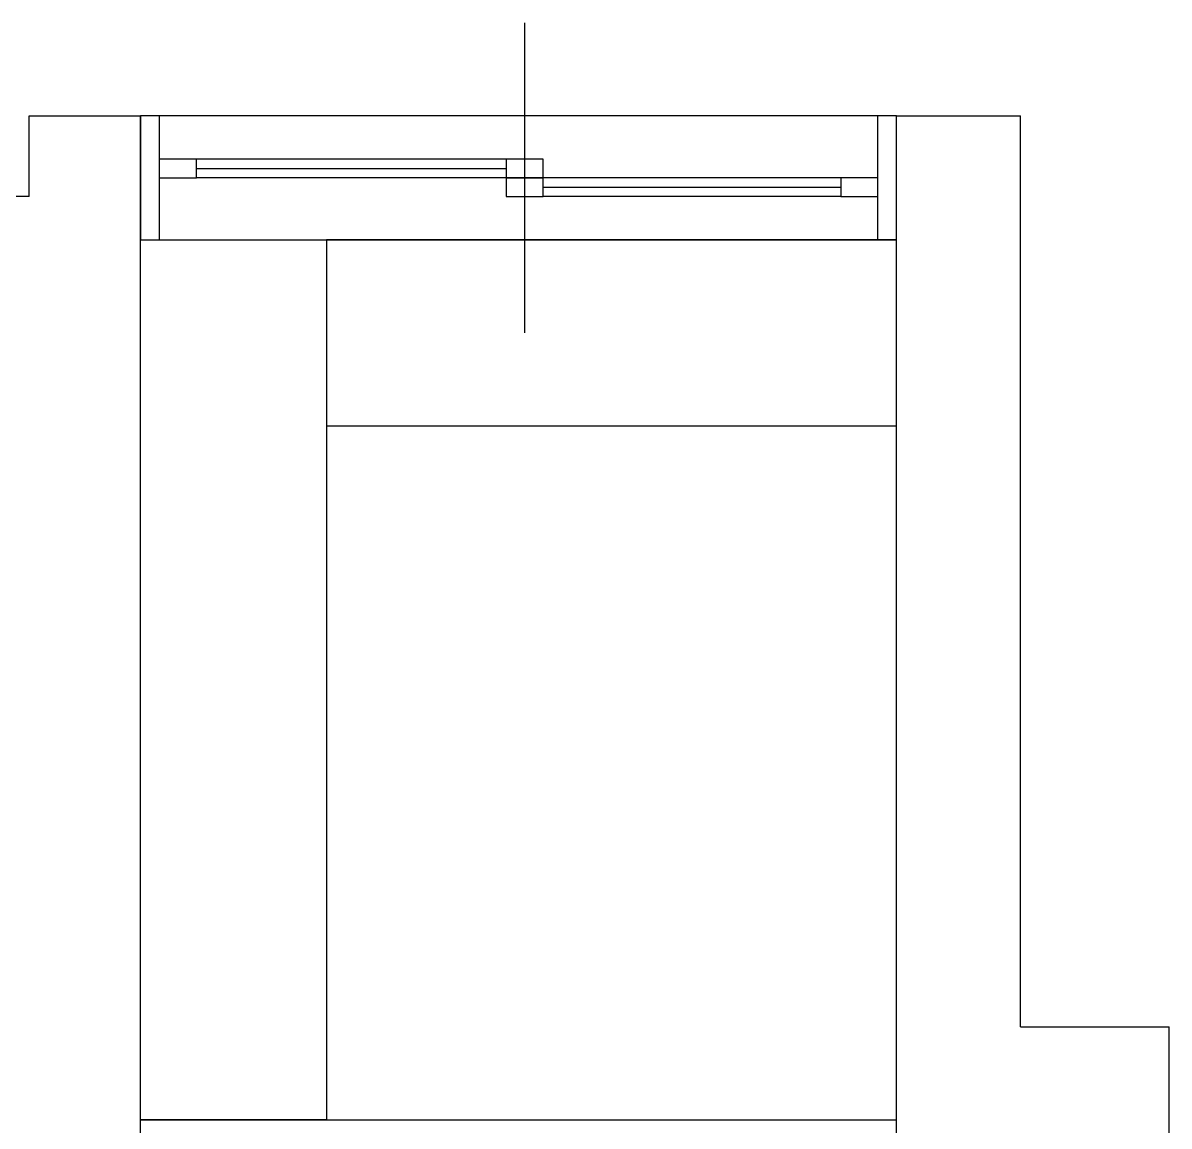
# Model space of a CAD drawing. Header units: inches. Extents: x 4374 to 164780, y 597 to 50243.
# Drawn here: x 118866 to 120716, y 29437 to 31217 of the extents above; entities that cross this region are included whole.
import ezdxf

# ---------------------------------------------------------------- set-up
doc = ezdxf.new("R2010")
doc.units = ezdxf.units.IN
doc.header["$LTSCALE"] = 50
doc.header["$MEASUREMENT"] = 0
for name, color, linetype in [('06-FUR', 6, 'Continuous'), ('도면층2', 2, 'Continuous'), ('도면층4', 4, 'Continuous'), ('도면층5', 5, 'Continuous')]:
    doc.layers.add(name, color=color, linetype=linetype)

# ---------------------------------------------------------------- blocks, each defined once
blk = doc.blocks.new('GSTERT')
at = {"layer": '06-FUR', "color": 8}
for p, q in [((-39658.5, -14633.3), (-39658.5, -13213.3)), ((-39658.5, -13213.3), (-39358.5, -13213.3)), ((-39358.5, -13213.3), (-39358.5, -14633.3)), ((-39358.5, -13213.3), (-39358.5, -13513.3)), ((-38438.5, -13213.3), (-39358.5, -13213.3)), ((-38438.5, -13513.3), (-38438.5, -13213.3)), ((-39358.5, -13513.3), (-38438.5, -13513.3)), ((-39358.5, -14633.3), (-39658.5, -14633.3)), ((-39658.5, -14633.3), (-38438.5, -14633.3))]:
    blk.add_line(p, q, dxfattribs=at)
at = {"layer": '도면층2', "color": 8}
for p, q in [((-39838.5, -13013.3), (-39838.5, -13013.3)), ((-39838.5, -13013.3), (-39658.5, -13013.3)), ((-39838.5, -13143.3), (-39838.5, -13013.3)), ((-39658.5, -17603.3), (-39658.5, -13013.3)), ((-38438.5, -14683.3), (-38438.5, -13013.3)), ((-38438.5, -13013.3), (-38238.5, -13013.3)), ((-38238.5, -14483.3), (-38238.5, -13013.3)), ((-39838.5, -13143.3), (-40518.5, -13143.3)), ((-38238.5, -14483.3), (-37998.5, -14483.3)), ((-37998.5, -14683.3), (-37998.5, -14483.3))]:
    blk.add_line(p, q, dxfattribs=at)
at = {"layer": '도면층4', "color": 8}
for p, q in [((-39038.5, -13363.3), (-39038.5, -12863.3)), ((-38438.5, -13013.3), (-39658.5, -13013.3)), ((-39658.5, -13013.3), (-39658.5, -13213.3)), ((-39628.5, -13013.3), (-39628.5, -13213.3)), ((-38468.5, -13213.3), (-38468.5, -13013.3)), ((-38438.5, -13213.3), (-38438.5, -13013.3)), ((-39568.5, -13098.3), (-39068.5, -13098.3)), ((-39008.5, -13128.3), (-38528.5, -13128.3)), ((-39658.5, -13213.3), (-38438.5, -13213.3))]:
    blk.add_line(p, q, dxfattribs=at)
for points in [[(-39628.5, -13083.3), (-39628.5, -13113.3), (-39568.5, -13113.3), (-39568.5, -13083.3)], [(-39068.5, -13083.3), (-39068.5, -13113.3), (-39008.5, -13113.3), (-39008.5, -13083.3)], [(-39068.5, -13113.3), (-39068.5, -13143.3), (-39008.5, -13143.3), (-39008.5, -13113.3)], [(-38528.5, -13113.3), (-38528.5, -13143.3), (-38468.5, -13143.3), (-38468.5, -13113.3)]]:
    blk.add_lwpolyline(points, close=True, dxfattribs=at)
at = {"layer": '도면층5', "color": 8}
for p, q in [((-39068.5, -13083.3), (-39568.5, -13083.3)), ((-39068.5, -13113.3), (-39568.5, -13113.3)), ((-38528.5, -13113.3), (-39008.5, -13113.3)), ((-38528.5, -13143.3), (-39008.5, -13143.3))]:
    blk.add_line(p, q, dxfattribs=at)

msp = doc.modelspace()

# ---------------------------------------------------------------- block references
at = {"layer": '06-FUR'}
msp.add_blockref('GSTERT', (158714.5, 44080.3), dxfattribs=at)

doc.saveas('drawing.dxf')
